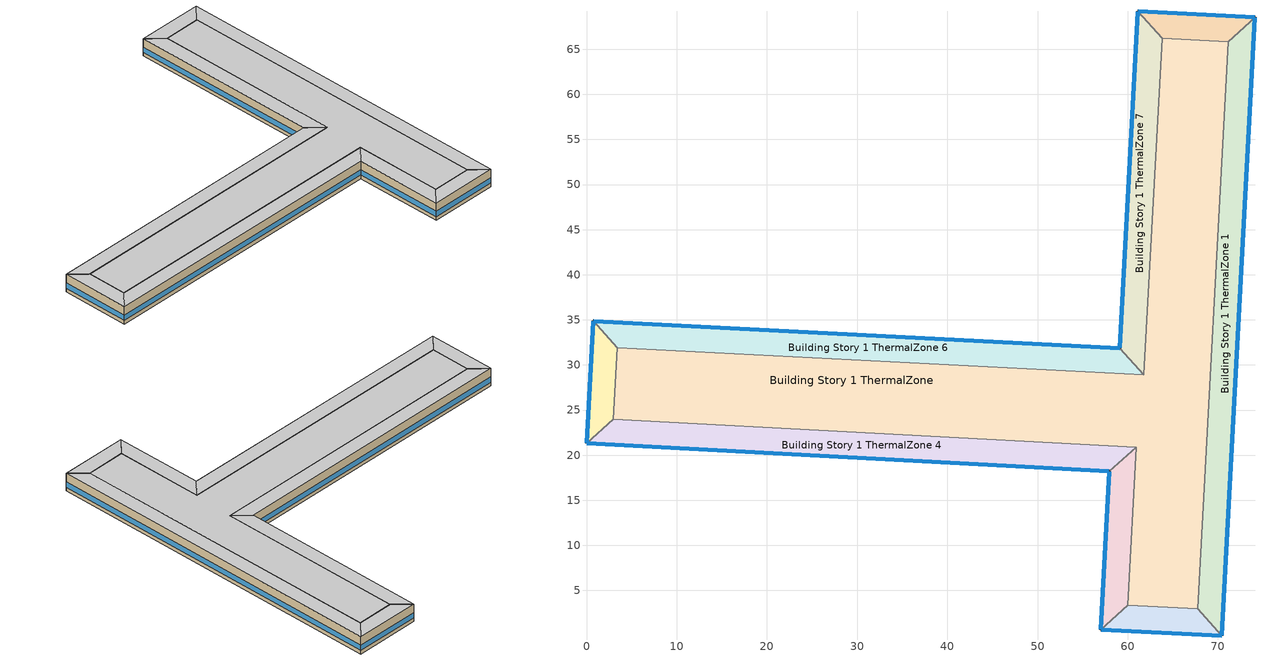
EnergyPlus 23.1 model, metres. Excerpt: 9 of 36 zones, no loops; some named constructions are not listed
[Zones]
Building Story 1 ThermalZone
 floor ground (Typical Insulated Carpeted 8in Slab Floor): 71.13,65.85 67.74,2.97 59.99,3.35 60.92,20.89 2.98,23.99 3.43,31.9 61.79,28.9 63.8,66.22 z0
 wall adiabatic (Typical Interior Wall): 67.74,2.97 71.13,65.85 63.8,66.22 61.79,28.9 3.43,31.9 2.98,23.99 60.92,20.89 59.99,3.35 67.74,2.97 z0:3.6
 ceiling adiabatic (Typical Interior Ceiling): 63.8,66.22 61.79,28.9 3.43,31.9 2.98,23.99 60.92,20.89 59.99,3.35 67.74,2.97 71.13,65.85 z3.6
Building Story 1 ThermalZone 1
 floor ground (Typical Insulated Carpeted 8in Slab Floor): 74.1,68.52 70.42,0 67.74,2.97 71.13,65.85 z0
 wall outside (Typical Insulated Steel Framed Exterior Wall R-12.99): 70.42,0 74.1,68.52 z0:3.6
 wall adiabatic (Typical Interior Wall): 74.1,68.52 71.13,65.85 67.74,2.97 70.42,0 z0:3.6
 window (U 0.55 SHGC 0.25): 70.42,0.03 74.1,68.5 z0.76:1.84
 ceiling adiabatic (Typical Interior Ceiling): 71.13,65.85 67.74,2.97 70.42,0 74.1,68.52 z3.6
Building Story 1 ThermalZone 2
 floor ground (Typical Insulated Carpeted 8in Slab Floor): 70.42,0 57.02,0.67 59.99,3.35 67.74,2.97 z0
 wall outside (Typical Insulated Steel Framed Exterior Wall R-12.99): 57.02,0.67 70.42,0 z0:3.6
 wall adiabatic (Typical Interior Wall): 70.42,0 67.74,2.97 59.99,3.35 57.02,0.67 z0:3.6
 window (U 0.55 SHGC 0.25): 57.05,0.67 70.4,0 z0.76:1.85
 ceiling adiabatic (Typical Interior Ceiling): 67.74,2.97 59.99,3.35 57.02,0.67 70.42,0 z3.6
Building Story 1 ThermalZone 3
 floor ground (Typical Insulated Carpeted 8in Slab Floor): 57.02,0.67 57.94,18.21 60.92,20.89 59.99,3.35 z0
 wall outside (Typical Insulated Steel Framed Exterior Wall R-12.99): 57.94,18.21 57.02,0.67 z0:3.6
 wall adiabatic (Typical Interior Wall): 57.02,0.67 59.99,3.35 60.92,20.89 57.94,18.21 z0:3.6
 window (U 0.55 SHGC 0.25): 57.94,18.19 57.02,0.69 z0.76:1.85
 ceiling adiabatic (Typical Interior Ceiling): 59.99,3.35 60.92,20.89 57.94,18.21 57.02,0.67 z3.6
Building Story 1 ThermalZone 4
 floor ground (Typical Insulated Carpeted 8in Slab Floor): 57.94,18.21 0,21.32 2.98,23.99 60.92,20.89 z0
 wall outside (Typical Insulated Steel Framed Exterior Wall R-12.99): 0,21.32 57.94,18.21 z0:3.6
 wall adiabatic (Typical Interior Wall): 57.94,18.21 60.92,20.89 2.98,23.99 0,21.32 z0:3.6
 window (U 0.55 SHGC 0.25): 0.03,21.32 57.92,18.22 z0.76:1.84
 ceiling adiabatic (Typical Interior Ceiling): 60.92,20.89 2.98,23.99 0,21.32 57.94,18.21 z3.6
Building Story 1 ThermalZone 5
 floor ground (Typical Insulated Carpeted 8in Slab Floor): 0,21.32 0.75,34.87 3.43,31.9 2.98,23.99 z0
 wall outside (Typical Insulated Steel Framed Exterior Wall R-12.99): 0.75,34.87 0,21.32 z0:3.6
 wall adiabatic (Typical Interior Wall): 0,21.32 2.98,23.99 3.43,31.9 0.75,34.87 z0:3.6
 window (U 0.55 SHGC 0.25): 0.75,34.85 0,21.35 z0.76:1.85
 ceiling adiabatic (Typical Interior Ceiling): 2.98,23.99 3.43,31.9 0.75,34.87 0,21.32 z3.6
Building Story 1 ThermalZone 6
 floor ground (Typical Insulated Carpeted 8in Slab Floor): 0.75,34.87 59.12,31.87 61.79,28.9 3.43,31.9 z0
 wall outside (Typical Insulated Steel Framed Exterior Wall R-12.99): 59.12,31.87 0.75,34.87 z0:3.6
 wall adiabatic (Typical Interior Wall): 0.75,34.87 3.43,31.9 61.79,28.9 59.12,31.87 z0:3.6
 window (U 0.55 SHGC 0.25): 59.09,31.88 0.78,34.87 z0.76:1.84
 ceiling adiabatic (Typical Interior Ceiling): 3.43,31.9 61.79,28.9 59.12,31.87 0.75,34.87 z3.6
Building Story 1 ThermalZone 7
 floor ground (Typical Insulated Carpeted 8in Slab Floor): 59.12,31.87 61.13,69.19 63.8,66.22 61.79,28.9 z0
 wall outside (Typical Insulated Steel Framed Exterior Wall R-12.99): 61.13,69.19 59.12,31.87 z0:3.6
 wall adiabatic (Typical Interior Wall): 59.12,31.87 61.79,28.9 63.8,66.22 61.13,69.19 z0:3.6
 window (U 0.55 SHGC 0.25): 61.12,69.17 59.12,31.9 z0.76:1.84
 ceiling adiabatic (Typical Interior Floor): 61.79,28.9 63.8,66.22 61.13,69.19 59.12,31.87 z3.6
Building Story 1 ThermalZone 8
 floor ground (Typical Insulated Carpeted 8in Slab Floor): 61.13,69.19 74.1,68.52 71.13,65.85 63.8,66.22 z0
 wall outside (Typical Insulated Steel Framed Exterior Wall R-12.99): 74.1,68.52 61.13,69.19 z0:3.6
 wall adiabatic (Typical Interior Wall): 61.13,69.19 63.8,66.22 71.13,65.85 74.1,68.52 z0:3.6
 window (U 0.55 SHGC 0.25): 74.08,68.53 61.15,69.19 z0.76:1.85
 ceiling adiabatic (Typical Interior Floor): 63.8,66.22 71.13,65.85 74.1,68.52 61.13,69.19 z3.6
[Building]
bld_24: Terrain=City
[Site:Location]
Jack Northrop Fld H_CA_USA: Latitude {deg}=41.3137; Longitude {deg}=-105.578; Time Zone {hr}=-8; Elevation {m}=21
[Site:GroundTemperature:FCfactorMethod]
18.8, 14.3, 13.6, 13.2, 13.3, 12.6, 15.3, 15.6, 17.7, 19.4, 19.7, 18.5
[Site:WaterMainsTemperature]
Calculation Method=Correlation; Annual Average Outdoor Air Temperature {C}=8.96667; Maximum Difference In Monthly Average Outdoor Air Temperatures {deltaC}=26.2
[SizingPeriod:DesignDay] Day of Month=21; Dry-Bulb Temperature Range Modifier Type=DefaultMultipliers; Humidity Condition Type=Wetbulb; Barometric Pressure {Pa}=98769; Rain Indicator=No; Snow Indicator=No; Daylight Saving Time Indicator=No; Begin Environment Reset Mode=FullResetAtBeginEnvironment
Name | Month | Day Type | Maximum Dry-Bulb Temperature {C} | Daily Dry-Bulb Temperature Range {deltaC} | Wetbulb or DewPoint at Maximum Dry-Bulb {C} | Wind Speed {m/s} | Wind Direction {deg} | Solar Model Indicator | ASHRAE Clear Sky Optical Depth for Beam Irradiance (taub) | ASHRAE Clear Sky Optical Depth for Diffuse Irradiance (taud) | Sky Clearness
Buffalo Niagara Intl Ap Ann Clg .4% Condns DB=>MWB 1 | 7 | SummerDesignDay | 30.3 | 9.3 | 21.8 | 5.7 | 240 | ASHRAETau | 0.462 | 2.001
Buffalo Niagara Intl Ap Ann Clg .4% Condns WB=>MDB 1 | 7 | SummerDesignDay | 27.8 | 9.3 | 23.8 | 5.7 | 240 | ASHRAETau | 0.462 | 2.001
Buffalo Niagara Intl Ap Ann Htg 99.6% Condns DB 1 | 1 | WinterDesignDay | -16.3 | 0 | -16.3 | 5.1 | 270 | ASHRAEClearSky |  |  | 0
[Material] Thermal Absorptance=0.9; Solar Absorptance=0.7
Name | Roughness | Thickness {m} | Conductivity {W/m-K} | Density {kg/m3} | Specific Heat {J/kg-K} | Visible Absorptance
100mm Normalweight concrete floor | MediumRough | 0.1016 | 2.31045 | 2322 | 832.557 | 0.7
25mm Stucco | Smooth | 0.0254 | 0.72 | 1856 | 840 | 0.7
5/8 in. Gypsum Board | MediumSmooth | 0.0159 | 0.16 | 800 | 1090 | 0.7
8 in. Normalweight Concrete Floor | MediumRough | 0.2032 | 2.31 | 2322 | 832 | 0.7
G01 13mm gypsum board | Smooth | 0.0127 | 0.160031 | 800.001 | 1090.73 | 0.5
[Material:NoMass] Roughness=Smooth; Thermal Absorptance=0.9; Solar Absorptance=0.7
Name | Thermal Resistance {m2-K/W} | Visible Absorptance
CP02 CARPET PAD; Typical Carpet Pad | 0.21648 | 0.8
Typical Insulation R-10.81 | 1.90342 | 0.7
[WindowMaterial:Gas]
Gap_1_W_0_0032: Gas Type=Air; Thickness {m}=0.0032
[WindowMaterial:Glazing] Optical Data Type=SpectralAverage; Infrared Transmittance at Normal Incidence=0; Back Side Infrared Hemispherical Emissivity=0.84; Conductivity {W/m-K}=1; Dirt Correction Factor for Solar and Visible Transmittance=1; Solar Diffusing=No
Name | Thickness {m} | Solar Transmittance at Normal Incidence | Front Side Solar Reflectance at Normal Incidence | Back Side Solar Reflectance at Normal Incidence | Visible Transmittance at Normal Incidence | Front Side Visible Reflectance at Normal Incidence | Back Side Visible Reflectance at Normal Incidence | Front Side Infrared Hemispherical Emissivity
Glass_2022F_LayerAvg | 0.0039 | 0.355897 | 0.394095 | 0.265645 | 0.677694 | 0.042734 | 0.05547 | 0.046
Glass_2175_LayerAvg | 0.0086 | 0.167758 | 0.217606 | 0.437978 | 0.416044 | 0.078729 | 0.10654 | 0.84
[Construction]
Typical Insulated Carpeted 8in Slab Floor: 8 in. Normalweight Concrete Floor, Typical Carpet Pad
Typical Insulated Steel Framed Exterior Wall R-12.99: 25mm Stucco, 5/8 in. Gypsum Board, Typical Insulation R-10.81, 5/8 in. Gypsum Board
Typical Interior Ceiling: CP02 CARPET PAD, 100mm Normalweight concrete floor
Typical Interior Floor: 100mm Normalweight concrete floor, CP02 CARPET PAD
Typical Interior Wall: G01 13mm gypsum board, G01 13mm gypsum board
U 0.55 SHGC 0.25: Glass_2175_LayerAvg, Gap_1_W_0_0032, Glass_2022F_LayerAvg
[Zone] Multiplier=1; Part of Total Floor Area=Yes
Building Story 1 ThermalZone; Building Story 1 ThermalZone 1; Building Story 1 ThermalZone 2; Building Story 1 ThermalZone 3; Building Story 1 ThermalZone 4; Building Story 1 ThermalZone 5; Building Story 1 ThermalZone 6; Building Story 1 ThermalZone 7; Building Story 1 ThermalZone 8
[Space] Space Type=Story Ground Blended Space Type
Name | Zone
Building Story 1 Space | Building Story 1 ThermalZone
Building Story 1 Space 1 | Building Story 1 ThermalZone 1
Building Story 1 Space 2 | Building Story 1 ThermalZone 2
Building Story 1 Space 3 | Building Story 1 ThermalZone 3
Building Story 1 Space 4 | Building Story 1 ThermalZone 4
Building Story 1 Space 5 | Building Story 1 ThermalZone 5
Building Story 1 Space 6 | Building Story 1 ThermalZone 6
Building Story 1 Space 7 | Building Story 1 ThermalZone 7
Building Story 1 Space 8 | Building Story 1 ThermalZone 8
[InternalMass]
Name | Construction | Zone or ZoneList | Space or SpaceList | Surface Area {m2}
Building Story 1 Space Office OfficeLarge Data Center A  - Story Ground Mass; Building Story 1 Space Office OfficeLarge Data Center C  - Story Ground Mass | InteriorFurnishings 1 | Building Story 1 ThermalZone | Building Story 1 Space | 3.82847
Building Story 1 Space 1 Office OfficeLarge Data Center A  - Story Ground Mass; Building Story 1 Space 1 Office OfficeLarge Data Center C  - Story Ground Mass | InteriorFurnishings 1 | Building Story 1 ThermalZone 1 | Building Story 1 Space 1 | 0.761275
Building Story 1 Space 4 Office OfficeLarge Data Center A  - Story Ground Mass; Building Story 1 Space 4 Office OfficeLarge Data Center C  - Story Ground Mass | InteriorFurnishings 1 | Building Story 1 ThermalZone 4 | Building Story 1 Space 4 | 0.67095
Building Story 1 Space 3 Office OfficeLarge Data Center A  - Story Ground Mass; Building Story 1 Space 3 Office OfficeLarge Data Center C  - Story Ground Mass | InteriorFurnishings 1 | Building Story 1 ThermalZone 3 | Building Story 1 Space 3 | 0.203084
Building Story 1 Space 8 Office OfficeLarge Data Center A  - Story Ground Mass; Building Story 1 Space 8 Office OfficeLarge Data Center C  - Story Ground Mass | InteriorFurnishings 1 | Building Story 1 ThermalZone 8 | Building Story 1 Space 8 | 0.117597
Building Story 1 Space 5 Office OfficeLarge Data Center A  - Story Ground Mass; Building Story 1 Space 5 Office OfficeLarge Data Center C  - Story Ground Mass | InteriorFurnishings 1 | Building Story 1 ThermalZone 5 | Building Story 1 Space 5 | 0.124326
Building Story 1 Space 2 Office OfficeLarge Data Center A  - Story Ground Mass; Building Story 1 Space 2 Office OfficeLarge Data Center C  - Story Ground Mass | InteriorFurnishings 1 | Building Story 1 ThermalZone 2 | Building Story 1 Space 2 | 0.12248
Building Story 1 Space 7 Office OfficeLarge Data Center A  - Story Ground Mass; Building Story 1 Space 7 Office OfficeLarge Data Center C  - Story Ground Mass | InteriorFurnishings 1 | Building Story 1 ThermalZone 7 | Building Story 1 Space 7 | 0.432749
Building Story 1 Space 6 Office OfficeLarge Data Center A  - Story Ground Mass; Building Story 1 Space 6 Office OfficeLarge Data Center C  - Story Ground Mass | InteriorFurnishings 1 | Building Story 1 ThermalZone 6 | Building Story 1 Space 6 | 0.677058
Building Story 1 Space Office OfficeLarge Data Center B  - Story Ground Mass | InteriorFurnishings 1 | Building Story 1 ThermalZone | Building Story 1 Space | 20.506
Building Story 1 Space 1 Office OfficeLarge Data Center B  - Story Ground Mass | InteriorFurnishings 1 | Building Story 1 ThermalZone 1 | Building Story 1 Space 1 | 4.07752
Building Story 1 Space 4 Office OfficeLarge Data Center B  - Story Ground Mass | InteriorFurnishings 1 | Building Story 1 ThermalZone 4 | Building Story 1 Space 4 | 3.59372
Building Story 1 Space 3 Office OfficeLarge Data Center B  - Story Ground Mass | InteriorFurnishings 1 | Building Story 1 ThermalZone 3 | Building Story 1 Space 3 | 1.08775
Building Story 1 Space 8 Office OfficeLarge Data Center B  - Story Ground Mass | InteriorFurnishings 1 | Building Story 1 ThermalZone 8 | Building Story 1 Space 8 | 0.629869
Building Story 1 Space 5 Office OfficeLarge Data Center B  - Story Ground Mass | InteriorFurnishings 1 | Building Story 1 ThermalZone 5 | Building Story 1 Space 5 | 0.665911
Building Story 1 Space 2 Office OfficeLarge Data Center B  - Story Ground Mass | InteriorFurnishings 1 | Building Story 1 ThermalZone 2 | Building Story 1 Space 2 | 0.656025
Building Story 1 Space 7 Office OfficeLarge Data Center B  - Story Ground Mass | InteriorFurnishings 1 | Building Story 1 ThermalZone 7 | Building Story 1 Space 7 | 2.31788
Building Story 1 Space 6 Office OfficeLarge Data Center B  - Story Ground Mass | InteriorFurnishings 1 | Building Story 1 ThermalZone 6 | Building Story 1 Space 6 | 3.62644
Building Story 1 Space Office OfficeLarge Main Data Center A  - Story Ground Mass; Building Story 1 Space Office OfficeLarge Main Data Center C  - Story Ground Mass | InteriorFurnishings 1 | Building Story 1 ThermalZone | Building Story 1 Space | 6.88311
Building Story 1 Space 1 Office OfficeLarge Main Data Center A  - Story Ground Mass; Building Story 1 Space 1 Office OfficeLarge Main Data Center C  - Story Ground Mass | InteriorFurnishings 1 | Building Story 1 ThermalZone 1 | Building Story 1 Space 1 | 1.36868
Building Story 1 Space 4 Office OfficeLarge Main Data Center A  - Story Ground Mass; Building Story 1 Space 4 Office OfficeLarge Main Data Center C  - Story Ground Mass | InteriorFurnishings 1 | Building Story 1 ThermalZone 4 | Building Story 1 Space 4 | 1.20628
Building Story 1 Space 3 Office OfficeLarge Main Data Center A  - Story Ground Mass; Building Story 1 Space 3 Office OfficeLarge Main Data Center C  - Story Ground Mass | InteriorFurnishings 1 | Building Story 1 ThermalZone 3 | Building Story 1 Space 3 | 0.365119
Building Story 1 Space 8 Office OfficeLarge Main Data Center A  - Story Ground Mass; Building Story 1 Space 8 Office OfficeLarge Main Data Center C  - Story Ground Mass | InteriorFurnishings 1 | Building Story 1 ThermalZone 8 | Building Story 1 Space 8 | 0.211424
Building Story 1 Space 5 Office OfficeLarge Main Data Center A  - Story Ground Mass; Building Story 1 Space 5 Office OfficeLarge Main Data Center C  - Story Ground Mass | InteriorFurnishings 1 | Building Story 1 ThermalZone 5 | Building Story 1 Space 5 | 0.223522
Building Story 1 Space 2 Office OfficeLarge Main Data Center A  - Story Ground Mass; Building Story 1 Space 2 Office OfficeLarge Main Data Center C  - Story Ground Mass | InteriorFurnishings 1 | Building Story 1 ThermalZone 2 | Building Story 1 Space 2 | 0.220204
Building Story 1 Space 7 Office OfficeLarge Main Data Center A  - Story Ground Mass; Building Story 1 Space 7 Office OfficeLarge Main Data Center C  - Story Ground Mass | InteriorFurnishings 1 | Building Story 1 ThermalZone 7 | Building Story 1 Space 7 | 0.778028
Building Story 1 Space 6 Office OfficeLarge Main Data Center A  - Story Ground Mass; Building Story 1 Space 6 Office OfficeLarge Main Data Center C  - Story Ground Mass | InteriorFurnishings 1 | Building Story 1 ThermalZone 6 | Building Story 1 Space 6 | 1.21726
Building Story 1 Space Office OfficeLarge Main Data Center B  - Story Ground Mass | InteriorFurnishings 1 | Building Story 1 ThermalZone | Building Story 1 Space | 36.8671
Building Story 1 Space 1 Office OfficeLarge Main Data Center B  - Story Ground Mass | InteriorFurnishings 1 | Building Story 1 ThermalZone 1 | Building Story 1 Space 1 | 7.33086
Building Story 1 Space 4 Office OfficeLarge Main Data Center B  - Story Ground Mass | InteriorFurnishings 1 | Building Story 1 ThermalZone 4 | Building Story 1 Space 4 | 6.46105
Building Story 1 Space 3 Office OfficeLarge Main Data Center B  - Story Ground Mass | InteriorFurnishings 1 | Building Story 1 ThermalZone 3 | Building Story 1 Space 3 | 1.95564
Building Story 1 Space 8 Office OfficeLarge Main Data Center B  - Story Ground Mass | InteriorFurnishings 1 | Building Story 1 ThermalZone 8 | Building Story 1 Space 8 | 1.13242
Building Story 1 Space 5 Office OfficeLarge Main Data Center B  - Story Ground Mass | InteriorFurnishings 1 | Building Story 1 ThermalZone 5 | Building Story 1 Space 5 | 1.19722
Building Story 1 Space 2 Office OfficeLarge Main Data Center B  - Story Ground Mass | InteriorFurnishings 1 | Building Story 1 ThermalZone 2 | Building Story 1 Space 2 | 1.17945
Building Story 1 Space 7 Office OfficeLarge Main Data Center B  - Story Ground Mass | InteriorFurnishings 1 | Building Story 1 ThermalZone 7 | Building Story 1 Space 7 | 4.16725
Building Story 1 Space 6 Office OfficeLarge Main Data Center B  - Story Ground Mass | InteriorFurnishings 1 | Building Story 1 ThermalZone 6 | Building Story 1 Space 6 | 6.51987
Building Story 1 Space SecondarySchool Auditorium A  - Story Ground Mass; Building Story 1 Space SecondarySchool Auditorium C  - Story Ground Mass | InteriorFurnishings 1 | Building Story 1 ThermalZone | Building Story 1 Space | 30.7907
Building Story 1 Space 1 SecondarySchool Auditorium A  - Story Ground Mass; Building Story 1 Space 1 SecondarySchool Auditorium C  - Story Ground Mass | InteriorFurnishings 1 | Building Story 1 ThermalZone 1 | Building Story 1 Space 1 | 6.12259
Building Story 1 Space 4 SecondarySchool Auditorium A  - Story Ground Mass; Building Story 1 Space 4 SecondarySchool Auditorium C  - Story Ground Mass | InteriorFurnishings 1 | Building Story 1 ThermalZone 4 | Building Story 1 Space 4 | 5.39615
Building Story 1 Space 3 SecondarySchool Auditorium A  - Story Ground Mass; Building Story 1 Space 3 SecondarySchool Auditorium C  - Story Ground Mass | InteriorFurnishings 1 | Building Story 1 ThermalZone 3 | Building Story 1 Space 3 | 1.63331
Building Story 1 Space 8 SecondarySchool Auditorium A  - Story Ground Mass; Building Story 1 Space 8 SecondarySchool Auditorium C  - Story Ground Mass | InteriorFurnishings 1 | Building Story 1 ThermalZone 8 | Building Story 1 Space 8 | 0.945779
Building Story 1 Space 5 SecondarySchool Auditorium A  - Story Ground Mass; Building Story 1 Space 5 SecondarySchool Auditorium C  - Story Ground Mass | InteriorFurnishings 1 | Building Story 1 ThermalZone 5 | Building Story 1 Space 5 | 0.999897
Building Story 1 Space 2 SecondarySchool Auditorium A  - Story Ground Mass; Building Story 1 Space 2 SecondarySchool Auditorium C  - Story Ground Mass | InteriorFurnishings 1 | Building Story 1 ThermalZone 2 | Building Story 1 Space 2 | 0.985054
Building Story 1 Space 7 SecondarySchool Auditorium A  - Story Ground Mass; Building Story 1 Space 7 SecondarySchool Auditorium C  - Story Ground Mass | InteriorFurnishings 1 | Building Story 1 ThermalZone 7 | Building Story 1 Space 7 | 3.48041
Building Story 1 Space 6 SecondarySchool Auditorium A  - Story Ground Mass; Building Story 1 Space 6 SecondarySchool Auditorium C  - Story Ground Mass | InteriorFurnishings 1 | Building Story 1 ThermalZone 6 | Building Story 1 Space 6 | 5.44527
Building Story 1 Space SecondarySchool Auditorium B  - Story Ground Mass | InteriorFurnishings 1 | Building Story 1 ThermalZone | Building Story 1 Space | 164.92
Building Story 1 Space 1 SecondarySchool Auditorium B  - Story Ground Mass | InteriorFurnishings 1 | Building Story 1 ThermalZone 1 | Building Story 1 Space 1 | 32.7937
Building Story 1 Space 4 SecondarySchool Auditorium B  - Story Ground Mass | InteriorFurnishings 1 | Building Story 1 ThermalZone 4 | Building Story 1 Space 4 | 28.9027
Building Story 1 Space 3 SecondarySchool Auditorium B  - Story Ground Mass | InteriorFurnishings 1 | Building Story 1 ThermalZone 3 | Building Story 1 Space 3 | 8.7483
Building Story 1 Space 8 SecondarySchool Auditorium B  - Story Ground Mass | InteriorFurnishings 1 | Building Story 1 ThermalZone 8 | Building Story 1 Space 8 | 5.06576
Building Story 1 Space 5 SecondarySchool Auditorium B  - Story Ground Mass | InteriorFurnishings 1 | Building Story 1 ThermalZone 5 | Building Story 1 Space 5 | 5.35562
Building Story 1 Space 2 SecondarySchool Auditorium B  - Story Ground Mass | InteriorFurnishings 1 | Building Story 1 ThermalZone 2 | Building Story 1 Space 2 | 5.27612
Building Story 1 Space 7 SecondarySchool Auditorium B  - Story Ground Mass | InteriorFurnishings 1 | Building Story 1 ThermalZone 7 | Building Story 1 Space 7 | 18.6417
Building Story 1 Space 6 SecondarySchool Auditorium B  - Story Ground Mass | InteriorFurnishings 1 | Building Story 1 ThermalZone 6 | Building Story 1 Space 6 | 29.1658
Building Story 1 Space SecondarySchool Cafeteria A  - Story Ground Mass; Building Story 1 Space SecondarySchool Cafeteria C  - Story Ground Mass | InteriorFurnishings 1 | Building Story 1 ThermalZone | Building Story 1 Space | 19.4886
Building Story 1 Space 1 SecondarySchool Cafeteria A  - Story Ground Mass; Building Story 1 Space 1 SecondarySchool Cafeteria C  - Story Ground Mass | InteriorFurnishings 1 | Building Story 1 ThermalZone 1 | Building Story 1 Space 1 | 3.87521
Building Story 1 Space 4 SecondarySchool Cafeteria A  - Story Ground Mass; Building Story 1 Space 4 SecondarySchool Cafeteria C  - Story Ground Mass | InteriorFurnishings 1 | Building Story 1 ThermalZone 4 | Building Story 1 Space 4 | 3.41542
Building Story 1 Space 3 SecondarySchool Cafeteria A  - Story Ground Mass; Building Story 1 Space 3 SecondarySchool Cafeteria C  - Story Ground Mass | InteriorFurnishings 1 | Building Story 1 ThermalZone 3 | Building Story 1 Space 3 | 1.03378
Building Story 1 Space 8 SecondarySchool Cafeteria A  - Story Ground Mass; Building Story 1 Space 8 SecondarySchool Cafeteria C  - Story Ground Mass | InteriorFurnishings 1 | Building Story 1 ThermalZone 8 | Building Story 1 Space 8 | 0.598618
Building Story 1 Space 5 SecondarySchool Cafeteria A  - Story Ground Mass; Building Story 1 Space 5 SecondarySchool Cafeteria C  - Story Ground Mass | InteriorFurnishings 1 | Building Story 1 ThermalZone 5 | Building Story 1 Space 5 | 0.632872
Building Story 1 Space 2 SecondarySchool Cafeteria A  - Story Ground Mass; Building Story 1 Space 2 SecondarySchool Cafeteria C  - Story Ground Mass | InteriorFurnishings 1 | Building Story 1 ThermalZone 2 | Building Story 1 Space 2 | 0.623476
Building Story 1 Space 7 SecondarySchool Cafeteria A  - Story Ground Mass; Building Story 1 Space 7 SecondarySchool Cafeteria C  - Story Ground Mass | InteriorFurnishings 1 | Building Story 1 ThermalZone 7 | Building Story 1 Space 7 | 2.20288
Building Story 1 Space 6 SecondarySchool Cafeteria A  - Story Ground Mass; Building Story 1 Space 6 SecondarySchool Cafeteria C  - Story Ground Mass | InteriorFurnishings 1 | Building Story 1 ThermalZone 6 | Building Story 1 Space 6 | 3.44651
Building Story 1 Space SecondarySchool Cafeteria B  - Story Ground Mass | InteriorFurnishings 1 | Building Story 1 ThermalZone | Building Story 1 Space | 104.384
Building Story 1 Space 1 SecondarySchool Cafeteria B  - Story Ground Mass | InteriorFurnishings 1 | Building Story 1 ThermalZone 1 | Building Story 1 Space 1 | 20.7563
Building Story 1 Space 4 SecondarySchool Cafeteria B  - Story Ground Mass | InteriorFurnishings 1 | Building Story 1 ThermalZone 4 | Building Story 1 Space 4 | 18.2936
Building Story 1 Space 3 SecondarySchool Cafeteria B  - Story Ground Mass | InteriorFurnishings 1 | Building Story 1 ThermalZone 3 | Building Story 1 Space 3 | 5.53712
Building Story 1 Space 8 SecondarySchool Cafeteria B  - Story Ground Mass | InteriorFurnishings 1 | Building Story 1 ThermalZone 8 | Building Story 1 Space 8 | 3.2063
Building Story 1 Space 5 SecondarySchool Cafeteria B  - Story Ground Mass | InteriorFurnishings 1 | Building Story 1 ThermalZone 5 | Building Story 1 Space 5 | 3.38977
Building Story 1 Space 2 SecondarySchool Cafeteria B  - Story Ground Mass | InteriorFurnishings 1 | Building Story 1 ThermalZone 2 | Building Story 1 Space 2 | 3.33945
Building Story 1 Space 7 SecondarySchool Cafeteria B  - Story Ground Mass | InteriorFurnishings 1 | Building Story 1 ThermalZone 7 | Building Story 1 Space 7 | 11.799
Building Story 1 Space 6 SecondarySchool Cafeteria B  - Story Ground Mass | InteriorFurnishings 1 | Building Story 1 ThermalZone 6 | Building Story 1 Space 6 | 18.4601
Building Story 1 Space SecondarySchool ComputerRoom A  - Story Ground Mass; Building Story 1 Space SecondarySchool ComputerRoom C  - Story Ground Mass | InteriorFurnishings 1 | Building Story 1 ThermalZone | Building Story 1 Space | 29.7521
Building Story 1 Space 1 SecondarySchool ComputerRoom A  - Story Ground Mass; Building Story 1 Space 1 SecondarySchool ComputerRoom C  - Story Ground Mass | InteriorFurnishings 1 | Building Story 1 ThermalZone 1 | Building Story 1 Space 1 | 5.91608
Building Story 1 Space 4 SecondarySchool ComputerRoom A  - Story Ground Mass; Building Story 1 Space 4 SecondarySchool ComputerRoom C  - Story Ground Mass | InteriorFurnishings 1 | Building Story 1 ThermalZone 4 | Building Story 1 Space 4 | 5.21414
Building Story 1 Space 3 SecondarySchool ComputerRoom A  - Story Ground Mass; Building Story 1 Space 3 SecondarySchool ComputerRoom C  - Story Ground Mass | InteriorFurnishings 1 | Building Story 1 ThermalZone 3 | Building Story 1 Space 3 | 1.57822
Building Story 1 Space 8 SecondarySchool ComputerRoom A  - Story Ground Mass; Building Story 1 Space 8 SecondarySchool ComputerRoom C  - Story Ground Mass | InteriorFurnishings 1 | Building Story 1 ThermalZone 8 | Building Story 1 Space 8 | 0.913878
Building Story 1 Space 5 SecondarySchool ComputerRoom A  - Story Ground Mass; Building Story 1 Space 5 SecondarySchool ComputerRoom C  - Story Ground Mass | InteriorFurnishings 1 | Building Story 1 ThermalZone 5 | Building Story 1 Space 5 | 0.966171
Building Story 1 Space 2 SecondarySchool ComputerRoom A  - Story Ground Mass; Building Story 1 Space 2 SecondarySchool ComputerRoom C  - Story Ground Mass | InteriorFurnishings 1 | Building Story 1 ThermalZone 2 | Building Story 1 Space 2 | 0.951828
Building Story 1 Space 7 SecondarySchool ComputerRoom A  - Story Ground Mass; Building Story 1 Space 7 SecondarySchool ComputerRoom C  - Story Ground Mass | InteriorFurnishings 1 | Building Story 1 ThermalZone 7 | Building Story 1 Space 7 | 3.36301
Building Story 1 Space 6 SecondarySchool ComputerRoom A  - Story Ground Mass; Building Story 1 Space 6 SecondarySchool ComputerRoom C  - Story Ground Mass | InteriorFurnishings 1 | Building Story 1 ThermalZone 6 | Building Story 1 Space 6 | 5.2616
Building Story 1 Space SecondarySchool ComputerRoom B  - Story Ground Mass | InteriorFurnishings 1 | Building Story 1 ThermalZone | Building Story 1 Space | 159.358
Building Story 1 Space 1 SecondarySchool ComputerRoom B  - Story Ground Mass | InteriorFurnishings 1 | Building Story 1 ThermalZone 1 | Building Story 1 Space 1 | 31.6875
Building Story 1 Space 4 SecondarySchool ComputerRoom B  - Story Ground Mass | InteriorFurnishings 1 | Building Story 1 ThermalZone 4 | Building Story 1 Space 4 | 27.9278
Building Story 1 Space 3 SecondarySchool ComputerRoom B  - Story Ground Mass | InteriorFurnishings 1 | Building Story 1 ThermalZone 3 | Building Story 1 Space 3 | 8.45321
Building Story 1 Space 8 SecondarySchool ComputerRoom B  - Story Ground Mass | InteriorFurnishings 1 | Building Story 1 ThermalZone 8 | Building Story 1 Space 8 | 4.89489
Building Story 1 Space 5 SecondarySchool ComputerRoom B  - Story Ground Mass | InteriorFurnishings 1 | Building Story 1 ThermalZone 5 | Building Story 1 Space 5 | 5.17498
Building Story 1 Space 2 SecondarySchool ComputerRoom B  - Story Ground Mass | InteriorFurnishings 1 | Building Story 1 ThermalZone 2 | Building Story 1 Space 2 | 5.09815
Building Story 1 Space 7 SecondarySchool ComputerRoom B  - Story Ground Mass | InteriorFurnishings 1 | Building Story 1 ThermalZone 7 | Building Story 1 Space 7 | 18.0129
Building Story 1 Space 6 SecondarySchool ComputerRoom B  - Story Ground Mass | InteriorFurnishings 1 | Building Story 1 ThermalZone 6 | Building Story 1 Space 6 | 28.1821
Building Story 1 Space SecondarySchool Gym A  - Story Ground Mass; Building Story 1 Space SecondarySchool Gym C  - Story Ground Mass | InteriorFurnishings 1 | Building Story 1 ThermalZone | Building Story 1 Space | 27.1692
Building Story 1 Space 1 SecondarySchool Gym A  - Story Ground Mass; Building Story 1 Space 1 SecondarySchool Gym C  - Story Ground Mass | InteriorFurnishings 1 | Building Story 1 ThermalZone 1 | Building Story 1 Space 1 | 5.40248
Building Story 1 Space 4 SecondarySchool Gym A  - Story Ground Mass; Building Story 1 Space 4 SecondarySchool Gym C  - Story Ground Mass | InteriorFurnishings 1 | Building Story 1 ThermalZone 4 | Building Story 1 Space 4 | 4.76148
Building Story 1 Space 3 SecondarySchool Gym A  - Story Ground Mass; Building Story 1 Space 3 SecondarySchool Gym C  - Story Ground Mass | InteriorFurnishings 1 | Building Story 1 ThermalZone 3 | Building Story 1 Space 3 | 1.44121
Building Story 1 Space 8 SecondarySchool Gym A  - Story Ground Mass; Building Story 1 Space 8 SecondarySchool Gym C  - Story Ground Mass | InteriorFurnishings 1 | Building Story 1 ThermalZone 8 | Building Story 1 Space 8 | 0.83454
Building Story 1 Space 5 SecondarySchool Gym A  - Story Ground Mass; Building Story 1 Space 5 SecondarySchool Gym C  - Story Ground Mass | InteriorFurnishings 1 | Building Story 1 ThermalZone 5 | Building Story 1 Space 5 | 0.882293
Building Story 1 Space 2 SecondarySchool Gym A  - Story Ground Mass; Building Story 1 Space 2 SecondarySchool Gym C  - Story Ground Mass | InteriorFurnishings 1 | Building Story 1 ThermalZone 2 | Building Story 1 Space 2 | 0.869196
Building Story 1 Space 7 SecondarySchool Gym A  - Story Ground Mass; Building Story 1 Space 7 SecondarySchool Gym C  - Story Ground Mass | InteriorFurnishings 1 | Building Story 1 ThermalZone 7 | Building Story 1 Space 7 | 3.07106
Building Story 1 Space 6 SecondarySchool Gym A  - Story Ground Mass; Building Story 1 Space 6 SecondarySchool Gym C  - Story Ground Mass | InteriorFurnishings 1 | Building Story 1 ThermalZone 6 | Building Story 1 Space 6 | 4.80482
Building Story 1 Space SecondarySchool Gym A end_a - Story Ground Mass; Building Story 1 Space SecondarySchool Gym C end_a - Story Ground Mass | InteriorFurnishings 1 | Building Story 1 ThermalZone | Building Story 1 Space | 23.0693
Building Story 1 Space 1 SecondarySchool Gym A end_a - Story Ground Mass; Building Story 1 Space 1 SecondarySchool Gym C end_a - Story Ground Mass | InteriorFurnishings 1 | Building Story 1 ThermalZone 1 | Building Story 1 Space 1 | 4.58723
Building Story 1 Space 4 SecondarySchool Gym A end_a - Story Ground Mass; Building Story 1 Space 4 SecondarySchool Gym C end_a - Story Ground Mass | InteriorFurnishings 1 | Building Story 1 ThermalZone 4 | Building Story 1 Space 4 | 4.04296
Building Story 1 Space 3 SecondarySchool Gym A end_a - Story Ground Mass; Building Story 1 Space 3 SecondarySchool Gym C end_a - Story Ground Mass | InteriorFurnishings 1 | Building Story 1 ThermalZone 3 | Building Story 1 Space 3 | 1.22373
Building Story 1 Space 8 SecondarySchool Gym A end_a - Story Ground Mass; Building Story 1 Space 8 SecondarySchool Gym C end_a - Story Ground Mass | InteriorFurnishings 1 | Building Story 1 ThermalZone 8 | Building Story 1 Space 8 | 0.708606
Building Story 1 Space 5 SecondarySchool Gym A end_a - Story Ground Mass; Building Story 1 Space 5 SecondarySchool Gym C end_a - Story Ground Mass | InteriorFurnishings 1 | Building Story 1 ThermalZone 5 | Building Story 1 Space 5 | 0.749153
Building Story 1 Space 2 SecondarySchool Gym A end_a - Story Ground Mass; Building Story 1 Space 2 SecondarySchool Gym C end_a - Story Ground Mass | InteriorFurnishings 1 | Building Story 1 ThermalZone 2 | Building Story 1 Space 2 | 0.738032
Building Story 1 Space 7 SecondarySchool Gym A end_a - Story Ground Mass; Building Story 1 Space 7 SecondarySchool Gym C end_a - Story Ground Mass | InteriorFurnishings 1 | Building Story 1 ThermalZone 7 | Building Story 1 Space 7 | 2.60763
Building Story 1 Space 6 SecondarySchool Gym A end_a - Story Ground Mass; Building Story 1 Space 6 SecondarySchool Gym C end_a - Story Ground Mass | InteriorFurnishings 1 | Building Story 1 ThermalZone 6 | Building Story 1 Space 6 | 4.07976
Building Story 1 Space SecondarySchool Gym B  - Story Ground Mass | InteriorFurnishings 1 | Building Story 1 ThermalZone | Building Story 1 Space | 145.523
Building Story 1 Space 1 SecondarySchool Gym B  - Story Ground Mass | InteriorFurnishings 1 | Building Story 1 ThermalZone 1 | Building Story 1 Space 1 | 28.9366
Building Story 1 Space 4 SecondarySchool Gym B  - Story Ground Mass | InteriorFurnishings 1 | Building Story 1 ThermalZone 4 | Building Story 1 Space 4 | 25.5033
Building Story 1 Space 3 SecondarySchool Gym B  - Story Ground Mass | InteriorFurnishings 1 | Building Story 1 ThermalZone 3 | Building Story 1 Space 3 | 7.71936
Building Story 1 Space 8 SecondarySchool Gym B  - Story Ground Mass | InteriorFurnishings 1 | Building Story 1 ThermalZone 8 | Building Story 1 Space 8 | 4.46994
Building Story 1 Space 5 SecondarySchool Gym B  - Story Ground Mass | InteriorFurnishings 1 | Building Story 1 ThermalZone 5 | Building Story 1 Space 5 | 4.72571
Building Story 1 Space 2 SecondarySchool Gym B  - Story Ground Mass | InteriorFurnishings 1 | Building Story 1 ThermalZone 2 | Building Story 1 Space 2 | 4.65556
Building Story 1 Space 7 SecondarySchool Gym B  - Story Ground Mass | InteriorFurnishings 1 | Building Story 1 ThermalZone 7 | Building Story 1 Space 7 | 16.4491
Building Story 1 Space 6 SecondarySchool Gym B  - Story Ground Mass | InteriorFurnishings 1 | Building Story 1 ThermalZone 6 | Building Story 1 Space 6 | 25.7355
Building Story 1 Space SecondarySchool Gym B end_a - Story Ground Mass | InteriorFurnishings 1 | Building Story 1 ThermalZone | Building Story 1 Space | 123.563
Building Story 1 Space 1 SecondarySchool Gym B end_a - Story Ground Mass | InteriorFurnishings 1 | Building Story 1 ThermalZone 1 | Building Story 1 Space 1 | 24.57
Building Story 1 Space 4 SecondarySchool Gym B end_a - Story Ground Mass | InteriorFurnishings 1 | Building Story 1 ThermalZone 4 | Building Story 1 Space 4 | 21.6548
Building Story 1 Space 3 SecondarySchool Gym B end_a - Story Ground Mass | InteriorFurnishings 1 | Building Story 1 ThermalZone 3 | Building Story 1 Space 3 | 6.55448
Building Story 1 Space 8 SecondarySchool Gym B end_a - Story Ground Mass | InteriorFurnishings 1 | Building Story 1 ThermalZone 8 | Building Story 1 Space 8 | 3.79542
Building Story 1 Space 5 SecondarySchool Gym B end_a - Story Ground Mass | InteriorFurnishings 1 | Building Story 1 ThermalZone 5 | Building Story 1 Space 5 | 4.01259
Building Story 1 Space 2 SecondarySchool Gym B end_a - Story Ground Mass | InteriorFurnishings 1 | Building Story 1 ThermalZone 2 | Building Story 1 Space 2 | 3.95302
Building Story 1 Space 7 SecondarySchool Gym B end_a - Story Ground Mass | InteriorFurnishings 1 | Building Story 1 ThermalZone 7 | Building Story 1 Space 7 | 13.9669
Building Story 1 Space 6 SecondarySchool Gym B end_a - Story Ground Mass | InteriorFurnishings 1 | Building Story 1 ThermalZone 6 | Building Story 1 Space 6 | 21.8519
Building Story 1 Space SecondarySchool Kitchen A  - Story Ground Mass; Building Story 1 Space SecondarySchool Kitchen C  - Story Ground Mass | InteriorFurnishings 1 | Building Story 1 ThermalZone | Building Story 1 Space | 6.72019
Building Story 1 Space 1 SecondarySchool Kitchen A  - Story Ground Mass; Building Story 1 Space 1 SecondarySchool Kitchen C  - Story Ground Mass | InteriorFurnishings 1 | Building Story 1 ThermalZone 1 | Building Story 1 Space 1 | 1.33628
Building Story 1 Space 4 SecondarySchool Kitchen A  - Story Ground Mass; Building Story 1 Space 4 SecondarySchool Kitchen C  - Story Ground Mass | InteriorFurnishings 1 | Building Story 1 ThermalZone 4 | Building Story 1 Space 4 | 1.17773
Building Story 1 Space 3 SecondarySchool Kitchen A  - Story Ground Mass; Building Story 1 Space 3 SecondarySchool Kitchen C  - Story Ground Mass | InteriorFurnishings 1 | Building Story 1 ThermalZone 3 | Building Story 1 Space 3 | 0.356477
Building Story 1 Space 8 SecondarySchool Kitchen A  - Story Ground Mass; Building Story 1 Space 8 SecondarySchool Kitchen C  - Story Ground Mass | InteriorFurnishings 1 | Building Story 1 ThermalZone 8 | Building Story 1 Space 8 | 0.20642
Building Story 1 Space 5 SecondarySchool Kitchen A  - Story Ground Mass; Building Story 1 Space 5 SecondarySchool Kitchen C  - Story Ground Mass | InteriorFurnishings 1 | Building Story 1 ThermalZone 5 | Building Story 1 Space 5 | 0.218232
Building Story 1 Space 2 SecondarySchool Kitchen A  - Story Ground Mass; Building Story 1 Space 2 SecondarySchool Kitchen C  - Story Ground Mass | InteriorFurnishings 1 | Building Story 1 ThermalZone 2 | Building Story 1 Space 2 | 0.214992
Building Story 1 Space 7 SecondarySchool Kitchen A  - Story Ground Mass; Building Story 1 Space 7 SecondarySchool Kitchen C  - Story Ground Mass | InteriorFurnishings 1 | Building Story 1 ThermalZone 7 | Building Story 1 Space 7 | 0.759613
Building Story 1 Space 6 SecondarySchool Kitchen A  - Story Ground Mass; Building Story 1 Space 6 SecondarySchool Kitchen C  - Story Ground Mass | InteriorFurnishings 1 | Building Story 1 ThermalZone 6 | Building Story 1 Space 6 | 1.18845
Building Story 1 Space SecondarySchool Kitchen B  - Story Ground Mass | InteriorFurnishings 1 | Building Story 1 ThermalZone | Building Story 1 Space | 35.9945
Building Story 1 Space 1 SecondarySchool Kitchen B  - Story Ground Mass | InteriorFurnishings 1 | Building Story 1 ThermalZone 1 | Building Story 1 Space 1 | 7.15735
Building Story 1 Space 4 SecondarySchool Kitchen B  - Story Ground Mass | InteriorFurnishings 1 | Building Story 1 ThermalZone 4 | Building Story 1 Space 4 | 6.30813
Building Story 1 Space 3 SecondarySchool Kitchen B  - Story Ground Mass | InteriorFurnishings 1 | Building Story 1 ThermalZone 3 | Building Story 1 Space 3 | 1.90935
Building Story 1 Space 8 SecondarySchool Kitchen B  - Story Ground Mass | InteriorFurnishings 1 | Building Story 1 ThermalZone 8 | Building Story 1 Space 8 | 1.10562
Building Story 1 Space 5 SecondarySchool Kitchen B  - Story Ground Mass | InteriorFurnishings 1 | Building Story 1 ThermalZone 5 | Building Story 1 Space 5 | 1.16889
Building Story 1 Space 2 SecondarySchool Kitchen B  - Story Ground Mass | InteriorFurnishings 1 | Building Story 1 ThermalZone 2 | Building Story 1 Space 2 | 1.15153
Building Story 1 Space 7 SecondarySchool Kitchen B  - Story Ground Mass | InteriorFurnishings 1 | Building Story 1 ThermalZone 7 | Building Story 1 Space 7 | 4.06862
Building Story 1 Space 6 SecondarySchool Kitchen B  - Story Ground Mass | InteriorFurnishings 1 | Building Story 1 ThermalZone 6 | Building Story 1 Space 6 | 6.36556
Building Story 1 Space SecondarySchool Library A  - Story Ground Mass; Building Story 1 Space SecondarySchool Library C  - Story Ground Mass | InteriorFurnishings 1 | Building Story 1 ThermalZone | Building Story 1 Space | 26.2088
Building Story 1 Space 1 SecondarySchool Library A  - Story Ground Mass; Building Story 1 Space 1 SecondarySchool Library C  - Story Ground Mass | InteriorFurnishings 1 | Building Story 1 ThermalZone 1 | Building Story 1 Space 1 | 5.21149
Building Story 1 Space 4 SecondarySchool Library A  - Story Ground Mass; Building Story 1 Space 4 SecondarySchool Library C  - Story Ground Mass | InteriorFurnishings 1 | Building Story 1 ThermalZone 4 | Building Story 1 Space 4 | 4.59315
Building Story 1 Space 3 SecondarySchool Library A  - Story Ground Mass; Building Story 1 Space 3 SecondarySchool Library C  - Story Ground Mass | InteriorFurnishings 1 | Building Story 1 ThermalZone 3 | Building Story 1 Space 3 | 1.39026
Building Story 1 Space 8 SecondarySchool Library A  - Story Ground Mass; Building Story 1 Space 8 SecondarySchool Library C  - Story Ground Mass | InteriorFurnishings 1 | Building Story 1 ThermalZone 8 | Building Story 1 Space 8 | 0.805038
Building Story 1 Space 5 SecondarySchool Library A  - Story Ground Mass; Building Story 1 Space 5 SecondarySchool Library C  - Story Ground Mass | InteriorFurnishings 1 | Building Story 1 ThermalZone 5 | Building Story 1 Space 5 | 0.851103
Building Story 1 Space 2 SecondarySchool Library A  - Story Ground Mass; Building Story 1 Space 2 SecondarySchool Library C  - Story Ground Mass | InteriorFurnishings 1 | Building Story 1 ThermalZone 2 | Building Story 1 Space 2 | 0.838468
Building Story 1 Space 7 SecondarySchool Library A  - Story Ground Mass; Building Story 1 Space 7 SecondarySchool Library C  - Story Ground Mass | InteriorFurnishings 1 | Building Story 1 ThermalZone 7 | Building Story 1 Space 7 | 2.96249
Building Story 1 Space 6 SecondarySchool Library A  - Story Ground Mass; Building Story 1 Space 6 SecondarySchool Library C  - Story Ground Mass | InteriorFurnishings 1 | Building Story 1 ThermalZone 6 | Building Story 1 Space 6 | 4.63497
Building Story 1 Space SecondarySchool Library B  - Story Ground Mass | InteriorFurnishings 1 | Building Story 1 ThermalZone | Building Story 1 Space | 140.379
Building Story 1 Space 1 SecondarySchool Library B  - Story Ground Mass | InteriorFurnishings 1 | Building Story 1 ThermalZone 1 | Building Story 1 Space 1 | 27.9137
Building Story 1 Space 4 SecondarySchool Library B  - Story Ground Mass | InteriorFurnishings 1 | Building Story 1 ThermalZone 4 | Building Story 1 Space 4 | 24.6017
Building Story 1 Space 3 SecondarySchool Library B  - Story Ground Mass | InteriorFurnishings 1 | Building Story 1 ThermalZone 3 | Building Story 1 Space 3 | 7.44647
Building Story 1 Space 8 SecondarySchool Library B  - Story Ground Mass | InteriorFurnishings 1 | Building Story 1 ThermalZone 8 | Building Story 1 Space 8 | 4.31192
Building Story 1 Space 5 SecondarySchool Library B  - Story Ground Mass | InteriorFurnishings 1 | Building Story 1 ThermalZone 5 | Building Story 1 Space 5 | 4.55865
Building Story 1 Space 2 SecondarySchool Library B  - Story Ground Mass | InteriorFurnishings 1 | Building Story 1 ThermalZone 2 | Building Story 1 Space 2 | 4.49098
Building Story 1 Space 7 SecondarySchool Library B  - Story Ground Mass | InteriorFurnishings 1 | Building Story 1 ThermalZone 7 | Building Story 1 Space 7 | 15.8676
Building Story 1 Space 6 SecondarySchool Library B  - Story Ground Mass | InteriorFurnishings 1 | Building Story 1 ThermalZone 6 | Building Story 1 Space 6 | 24.8257
Building Story 1 Space SecondarySchool Lobby A  - Story Ground Mass; Building Story 1 Space SecondarySchool Lobby C  - Story Ground Mass; Building Story 1 Space SecondarySchool Restroom A  - Story Ground Mass; Building Story 1 Space SecondarySchool Restroom C  - Story Ground Mass | InteriorFurnishings 1 | Building Story 1 ThermalZone | Building Story 1 Space | 13.0738
Building Story 1 Space 1 SecondarySchool Lobby A  - Story Ground Mass; Building Story 1 Space 1 SecondarySchool Lobby C  - Story Ground Mass; Building Story 1 Space 1 SecondarySchool Restroom A  - Story Ground Mass; Building Story 1 Space 1 SecondarySchool Restroom C  - Story Ground Mass | InteriorFurnishings 1 | Building Story 1 ThermalZone 1 | Building Story 1 Space 1 | 2.59967
Building Story 1 Space 4 SecondarySchool Lobby A  - Story Ground Mass; Building Story 1 Space 4 SecondarySchool Lobby C  - Story Ground Mass; Building Story 1 Space 4 SecondarySchool Restroom A  - Story Ground Mass; Building Story 1 Space 4 SecondarySchool Restroom C  - Story Ground Mass | InteriorFurnishings 1 | Building Story 1 ThermalZone 4 | Building Story 1 Space 4 | 2.29122
Building Story 1 Space 3 SecondarySchool Lobby A  - Story Ground Mass; Building Story 1 Space 3 SecondarySchool Lobby C  - Story Ground Mass; Building Story 1 Space 3 SecondarySchool Restroom A  - Story Ground Mass; Building Story 1 Space 3 SecondarySchool Restroom C  - Story Ground Mass | InteriorFurnishings 1 | Building Story 1 ThermalZone 3 | Building Story 1 Space 3 | 0.693509
Building Story 1 Space 8 SecondarySchool Lobby A  - Story Ground Mass; Building Story 1 Space 8 SecondarySchool Lobby C  - Story Ground Mass; Building Story 1 Space 8 SecondarySchool Restroom A  - Story Ground Mass; Building Story 1 Space 8 SecondarySchool Restroom C  - Story Ground Mass | InteriorFurnishings 1 | Building Story 1 ThermalZone 8 | Building Story 1 Space 8 | 0.401581
Building Story 1 Space 5 SecondarySchool Lobby A  - Story Ground Mass; Building Story 1 Space 5 SecondarySchool Lobby C  - Story Ground Mass; Building Story 1 Space 5 SecondarySchool Restroom A  - Story Ground Mass; Building Story 1 Space 5 SecondarySchool Restroom C  - Story Ground Mass | InteriorFurnishings 1 | Building Story 1 ThermalZone 5 | Building Story 1 Space 5 | 0.42456
Building Story 1 Space 2 SecondarySchool Lobby A  - Story Ground Mass; Building Story 1 Space 2 SecondarySchool Lobby C  - Story Ground Mass; Building Story 1 Space 2 SecondarySchool Restroom A  - Story Ground Mass; Building Story 1 Space 2 SecondarySchool Restroom C  - Story Ground Mass | InteriorFurnishings 1 | Building Story 1 ThermalZone 2 | Building Story 1 Space 2 | 0.418257
Building Story 1 Space 7 SecondarySchool Lobby A  - Story Ground Mass; Building Story 1 Space 7 SecondarySchool Lobby C  - Story Ground Mass; Building Story 1 Space 7 SecondarySchool Restroom A  - Story Ground Mass; Building Story 1 Space 7 SecondarySchool Restroom C  - Story Ground Mass | InteriorFurnishings 1 | Building Story 1 ThermalZone 7 | Building Story 1 Space 7 | 1.47779
Building Story 1 Space 6 SecondarySchool Lobby A  - Story Ground Mass; Building Story 1 Space 6 SecondarySchool Lobby C  - Story Ground Mass; Building Story 1 Space 6 SecondarySchool Restroom A  - Story Ground Mass; Building Story 1 Space 6 SecondarySchool Restroom C  - Story Ground Mass | InteriorFurnishings 1 | Building Story 1 ThermalZone 6 | Building Story 1 Space 6 | 2.31208
Building Story 1 Space SecondarySchool Lobby B  - Story Ground Mass; Building Story 1 Space SecondarySchool Restroom B  - Story Ground Mass | InteriorFurnishings 1 | Building Story 1 ThermalZone | Building Story 1 Space | 70.0257
Building Story 1 Space 1 SecondarySchool Lobby B  - Story Ground Mass; Building Story 1 Space 1 SecondarySchool Restroom B  - Story Ground Mass | InteriorFurnishings 1 | Building Story 1 ThermalZone 1 | Building Story 1 Space 1 | 13.9243
Building Story 1 Space 4 SecondarySchool Lobby B  - Story Ground Mass; Building Story 1 Space 4 SecondarySchool Restroom B  - Story Ground Mass | InteriorFurnishings 1 | Building Story 1 ThermalZone 4 | Building Story 1 Space 4 | 12.2722
Building Story 1 Space 3 SecondarySchool Lobby B  - Story Ground Mass; Building Story 1 Space 3 SecondarySchool Restroom B  - Story Ground Mass | InteriorFurnishings 1 | Building Story 1 ThermalZone 3 | Building Story 1 Space 3 | 3.71455
Building Story 1 Space 8 SecondarySchool Lobby B  - Story Ground Mass; Building Story 1 Space 8 SecondarySchool Restroom B  - Story Ground Mass | InteriorFurnishings 1 | Building Story 1 ThermalZone 8 | Building Story 1 Space 8 | 2.15094
Building Story 1 Space 5 SecondarySchool Lobby B  - Story Ground Mass; Building Story 1 Space 5 SecondarySchool Restroom B  - Story Ground Mass | InteriorFurnishings 1 | Building Story 1 ThermalZone 5 | Building Story 1 Space 5 | 2.27401
Building Story 1 Space 2 SecondarySchool Lobby B  - Story Ground Mass; Building Story 1 Space 2 SecondarySchool Restroom B  - Story Ground Mass | InteriorFurnishings 1 | Building Story 1 ThermalZone 2 | Building Story 1 Space 2 | 2.24026
Building Story 1 Space 7 SecondarySchool Lobby B  - Story Ground Mass; Building Story 1 Space 7 SecondarySchool Restroom B  - Story Ground Mass | InteriorFurnishings 1 | Building Story 1 ThermalZone 7 | Building Story 1 Space 7 | 7.91531
Building Story 1 Space 6 SecondarySchool Lobby B  - Story Ground Mass; Building Story 1 Space 6 SecondarySchool Restroom B  - Story Ground Mass | InteriorFurnishings 1 | Building Story 1 ThermalZone 6 | Building Story 1 Space 6 | 12.3839
Building Story 1 Space SecondarySchool Mechanical A  - Story Ground Mass; Building Story 1 Space SecondarySchool Mechanical C  - Story Ground Mass | InteriorFurnishings 1 | Building Story 1 ThermalZone | Building Story 1 Space | 21.3213
Building Story 1 Space 1 SecondarySchool Mechanical A  - Story Ground Mass; Building Story 1 Space 1 SecondarySchool Mechanical C  - Story Ground Mass | InteriorFurnishings 1 | Building Story 1 ThermalZone 1 | Building Story 1 Space 1 | 4.23965
Building Story 1 Space 4 SecondarySchool Mechanical A  - Story Ground Mass; Building Story 1 Space 4 SecondarySchool Mechanical C  - Story Ground Mass | InteriorFurnishings 1 | Building Story 1 ThermalZone 4 | Building Story 1 Space 4 | 3.73662
Building Story 1 Space 3 SecondarySchool Mechanical A  - Story Ground Mass; Building Story 1 Space 3 SecondarySchool Mechanical C  - Story Ground Mass | InteriorFurnishings 1 | Building Story 1 ThermalZone 3 | Building Story 1 Space 3 | 1.131
Building Story 1 Space 8 SecondarySchool Mechanical A  - Story Ground Mass; Building Story 1 Space 8 SecondarySchool Mechanical C  - Story Ground Mass | InteriorFurnishings 1 | Building Story 1 ThermalZone 8 | Building Story 1 Space 8 | 0.654915
Building Story 1 Space 5 SecondarySchool Mechanical A  - Story Ground Mass; Building Story 1 Space 5 SecondarySchool Mechanical C  - Story Ground Mass | InteriorFurnishings 1 | Building Story 1 ThermalZone 5 | Building Story 1 Space 5 | 0.692389
Building Story 1 Space 2 SecondarySchool Mechanical A  - Story Ground Mass; Building Story 1 Space 2 SecondarySchool Mechanical C  - Story Ground Mass | InteriorFurnishings 1 | Building Story 1 ThermalZone 2 | Building Story 1 Space 2 | 0.682111
Building Story 1 Space 7 SecondarySchool Mechanical A  - Story Ground Mass; Building Story 1 Space 7 SecondarySchool Mechanical C  - Story Ground Mass | InteriorFurnishings 1 | Building Story 1 ThermalZone 7 | Building Story 1 Space 7 | 2.41005
Building Story 1 Space 6 SecondarySchool Mechanical A  - Story Ground Mass; Building Story 1 Space 6 SecondarySchool Mechanical C  - Story Ground Mass | InteriorFurnishings 1 | Building Story 1 ThermalZone 6 | Building Story 1 Space 6 | 3.77064
Building Story 1 Space SecondarySchool Mechanical B  - Story Ground Mass | InteriorFurnishings 1 | Building Story 1 ThermalZone | Building Story 1 Space | 114.201
Building Story 1 Space 1 SecondarySchool Mechanical B  - Story Ground Mass | InteriorFurnishings 1 | Building Story 1 ThermalZone 1 | Building Story 1 Space 1 | 22.7083
Building Story 1 Space 4 SecondarySchool Mechanical B  - Story Ground Mass | InteriorFurnishings 1 | Building Story 1 ThermalZone 4 | Building Story 1 Space 4 | 20.014
Building Story 1 Space 3 SecondarySchool Mechanical B  - Story Ground Mass | InteriorFurnishings 1 | Building Story 1 ThermalZone 3 | Building Story 1 Space 3 | 6.05785
Building Story 1 Space 8 SecondarySchool Mechanical B  - Story Ground Mass | InteriorFurnishings 1 | Building Story 1 ThermalZone 8 | Building Story 1 Space 8 | 3.50784
Building Story 1 Space 5 SecondarySchool Mechanical B  - Story Ground Mass | InteriorFurnishings 1 | Building Story 1 ThermalZone 5 | Building Story 1 Space 5 | 3.70856
Building Story 1 Space 2 SecondarySchool Mechanical B  - Story Ground Mass | InteriorFurnishings 1 | Building Story 1 ThermalZone 2 | Building Story 1 Space 2 | 3.6535
Building Story 1 Space 7 SecondarySchool Mechanical B  - Story Ground Mass | InteriorFurnishings 1 | Building Story 1 ThermalZone 7 | Building Story 1 Space 7 | 12.9086
Building Story 1 Space 6 SecondarySchool Mechanical B  - Story Ground Mass | InteriorFurnishings 1 | Building Story 1 ThermalZone 6 | Building Story 1 Space 6 | 20.1962
Building Story 1 Space SecondarySchool Office A  - Story Ground Mass; Building Story 1 Space SecondarySchool Office C  - Story Ground Mass | InteriorFurnishings 1 | Building Story 1 ThermalZone | Building Story 1 Space | 33.1733
Building Story 1 Space 1 SecondarySchool Office A  - Story Ground Mass; Building Story 1 Space 1 SecondarySchool Office C  - Story Ground Mass | InteriorFurnishings 1 | Building Story 1 ThermalZone 1 | Building Story 1 Space 1 | 6.59637
Building Story 1 Space 4 SecondarySchool Office A  - Story Ground Mass; Building Story 1 Space 4 SecondarySchool Office C  - Story Ground Mass | InteriorFurnishings 1 | Building Story 1 ThermalZone 4 | Building Story 1 Space 4 | 5.81371
Building Story 1 Space 3 SecondarySchool Office A  - Story Ground Mass; Building Story 1 Space 3 SecondarySchool Office C  - Story Ground Mass | InteriorFurnishings 1 | Building Story 1 ThermalZone 3 | Building Story 1 Space 3 | 1.7597
Building Story 1 Space 8 SecondarySchool Office A  - Story Ground Mass; Building Story 1 Space 8 SecondarySchool Office C  - Story Ground Mass | InteriorFurnishings 1 | Building Story 1 ThermalZone 8 | Building Story 1 Space 8 | 1.01896
Building Story 1 Space 5 SecondarySchool Office A  - Story Ground Mass; Building Story 1 Space 5 SecondarySchool Office C  - Story Ground Mass | InteriorFurnishings 1 | Building Story 1 ThermalZone 5 | Building Story 1 Space 5 | 1.07727
Building Story 1 Space 2 SecondarySchool Office A  - Story Ground Mass; Building Story 1 Space 2 SecondarySchool Office C  - Story Ground Mass | InteriorFurnishings 1 | Building Story 1 ThermalZone 2 | Building Story 1 Space 2 | 1.06128
Building Story 1 Space 7 SecondarySchool Office A  - Story Ground Mass; Building Story 1 Space 7 SecondarySchool Office C  - Story Ground Mass | InteriorFurnishings 1 | Building Story 1 ThermalZone 7 | Building Story 1 Space 7 | 3.74973
Building Story 1 Space 6 SecondarySchool Office A  - Story Ground Mass; Building Story 1 Space 6 SecondarySchool Office C  - Story Ground Mass | InteriorFurnishings 1 | Building Story 1 ThermalZone 6 | Building Story 1 Space 6 | 5.86663
Building Story 1 Space SecondarySchool Office B  - Story Ground Mass | InteriorFurnishings 1 | Building Story 1 ThermalZone | Building Story 1 Space | 177.682
Building Story 1 Space 1 SecondarySchool Office B  - Story Ground Mass | InteriorFurnishings 1 | Building Story 1 ThermalZone 1 | Building Story 1 Space 1 | 35.3313
Building Story 1 Space 4 SecondarySchool Office B  - Story Ground Mass | InteriorFurnishings 1 | Building Story 1 ThermalZone 4 | Building Story 1 Space 4 | 31.1392
Building Story 1 Space 3 SecondarySchool Office B  - Story Ground Mass | InteriorFurnishings 1 | Building Story 1 ThermalZone 3 | Building Story 1 Space 3 | 9.42525
Building Story 1 Space 8 SecondarySchool Office B  - Story Ground Mass | InteriorFurnishings 1 | Building Story 1 ThermalZone 8 | Building Story 1 Space 8 | 5.45775
Building Story 1 Space 5 SecondarySchool Office B  - Story Ground Mass | InteriorFurnishings 1 | Building Story 1 ThermalZone 5 | Building Story 1 Space 5 | 5.77005
Building Story 1 Space 2 SecondarySchool Office B  - Story Ground Mass | InteriorFurnishings 1 | Building Story 1 ThermalZone 2 | Building Story 1 Space 2 | 5.68439
Building Story 1 Space 7 SecondarySchool Office B  - Story Ground Mass | InteriorFurnishings 1 | Building Story 1 ThermalZone 7 | Building Story 1 Space 7 | 20.0842
Building Story 1 Space 6 SecondarySchool Office B  - Story Ground Mass | InteriorFurnishings 1 | Building Story 1 ThermalZone 6 | Building Story 1 Space 6 | 31.4227
Building Story 1 Space Mass | InteriorFurnishings 2 | Building Story 1 ThermalZone | Building Story 1 Space | 1872.53
Building Story 1 Space 1 Mass | InteriorFurnishings 2 | Building Story 1 ThermalZone 1 | Building Story 1 Space 1 | 372.345
Building Story 1 Space 2 Mass | InteriorFurnishings 2 | Building Story 1 ThermalZone 2 | Building Story 1 Space 2 | 59.906
Building Story 1 Space 3 Mass | InteriorFurnishings 2 | Building Story 1 ThermalZone 3 | Building Story 1 Space 3 | 99.3297
Building Story 1 Space 4 Mass | InteriorFurnishings 2 | Building Story 1 ThermalZone 4 | Building Story 1 Space 4 | 328.166
Building Story 1 Space 5 Mass | InteriorFurnishings 2 | Building Story 1 ThermalZone 5 | Building Story 1 Space 5 | 60.8087
